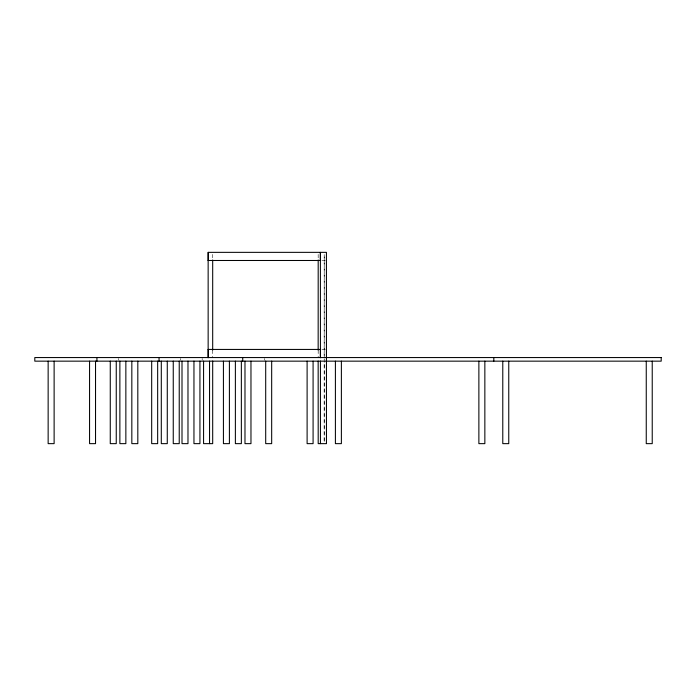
<?xml version="1.0" encoding="UTF-8"?>
<svg xmlns="http://www.w3.org/2000/svg" width="696" height="696" viewBox="0 0 696 696"><rect width="100%" height="100%" fill="white"/><g stroke="black" fill="none" stroke-linecap="round" stroke-linejoin="round"><path stroke-width="0.52" stroke-dasharray="3.48 2.61" d="M321.891 260.487L325.693 260.487M321.891 349.435L325.693 349.435M318.159 254.388L318.194 259.469M318.194 350.175L318.159 357.779M264.306 358.457L264.306 360.258M212.689 254.388L212.689 259.469M212.689 350.175L212.689 357.779M202.179 358.457L202.179 360.258M180.621 358.457L180.621 360.258M118.494 358.457L118.494 360.258M324.205 357.779L324.205 254.388L324.162 357.779M324.205 362.129L324.205 358.866L324.162 362.129M324.205 441.473L324.205 363.216L324.162 441.473"/><path stroke-width="1.04" d="M208.148 260.487L320.386 260.487L320.386 252.352L320.43 357.779M208.148 349.435L320.43 349.435L320.386 357.561M652.23 361.154L652.23 443.648L646.253 443.648L646.253 361.154M508.759 361.154L508.759 443.648L502.782 443.648L502.782 361.154M493.821 357.561L493.821 361.154M484.851 361.154L484.851 443.648L478.874 443.648L478.874 361.154M341.379 361.154L341.379 443.648L335.402 443.648L335.402 361.154M320.43 361.041L320.43 443.648M318.194 259.965L318.159 350.175M318.159 361.041L318.194 443.648L326.476 443.648L326.433 252.352L208.148 252.352L208.148 357.779M313.087 361.154L313.087 443.648L307.11 443.648L307.11 361.154M271.675 361.154L271.675 443.648L265.698 443.648L265.698 361.154M250.969 361.154L250.969 443.648L244.983 443.648L244.983 361.154M242.739 357.561L242.739 361.154M241.355 361.154L241.355 443.648L235.379 443.648L235.379 361.154M229.402 361.154L229.402 443.648L223.425 443.648L223.425 361.154M212.689 259.965L212.689 350.175M212.689 361.041L212.689 443.648L203.571 443.648L203.571 361.154M209.548 361.154L209.548 443.648M208.226 252.352L208.226 260.487M208.226 349.435L208.226 357.561M199.935 361.154L199.935 443.648L193.958 443.648L193.958 361.154M187.981 361.154L187.981 443.648L182.004 443.648L182.004 361.154M179.229 361.154L179.229 443.648L173.252 443.648L173.252 361.154M167.275 361.154L167.275 443.648L161.298 443.648L161.298 361.154M159.053 357.561L159.053 361.154M157.661 361.154L157.661 443.648L151.684 443.648L151.684 361.154M137.817 361.154L137.817 443.648L131.831 443.648L131.831 361.154M125.854 361.154L125.854 443.648L119.877 443.648L119.877 361.154M116.249 361.154L116.249 443.648L110.264 443.648L110.264 361.154M96.927 357.561L96.927 361.154M95.535 361.154L95.535 443.648L89.558 443.648L89.558 361.154M54.123 361.154L54.123 443.648L48.146 443.648L48.146 361.154M661.2 357.561L34.8 357.561L34.8 361.154L661.2 361.154L661.2 357.561"/></g></svg>
